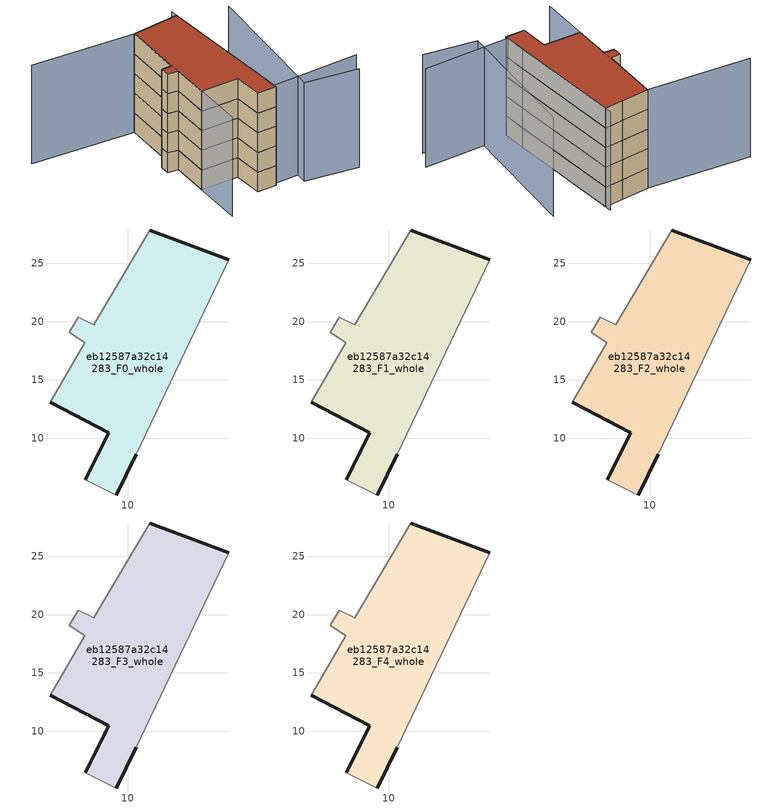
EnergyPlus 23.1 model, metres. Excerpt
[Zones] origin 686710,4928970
eb12587a32c14283_F0_whole
 floor ground (EU_floor_Construction): 10.74,8.61 18.69,25.29 15.94,26.33 11.88,27.86 7.08,19.72 5.75,20.38 5.01,19.11 6.34,18.21 3.34,13.08 8.38,10.46 6.36,6.43 9,5.12 z0
 wall outside (EU_wall_Construction): 11.88,27.86 15.94,26.33 18.69,25.29 / 10.74,8.61 9,5.12 / 6.36,6.43 8.38,10.46 3.34,13.08 z0:3
 wall adiabatic (EU_wall_Construction): 3.34,13.08 6.34,18.21 5.01,19.11 5.75,20.38 7.08,19.72 11.88,27.86 / 18.69,25.29 10.74,8.61 / 9,5.12 6.36,6.43 z0:3
eb12587a32c14283_F1_whole
 floor to eb12587a32c14283_F0_whole (EU_floor_Construction): 10.74,8.61 18.69,25.29 15.94,26.33 11.88,27.86 7.08,19.72 5.75,20.38 5.01,19.11 6.34,18.21 3.34,13.08 8.38,10.46 6.36,6.43 9,5.12 z3
 wall outside (EU_wall_Construction): 11.88,27.86 15.94,26.33 18.69,25.29 / 10.74,8.61 9,5.12 / 6.36,6.43 8.38,10.46 3.34,13.08 z3:6
 wall adiabatic (EU_wall_Construction): 3.34,13.08 6.34,18.21 5.01,19.11 5.75,20.38 7.08,19.72 11.88,27.86 / 18.69,25.29 10.74,8.61 / 9,5.12 6.36,6.43 z3:6
eb12587a32c14283_F2_whole
 floor to eb12587a32c14283_F1_whole (EU_floor_Construction): 10.74,8.61 18.69,25.29 15.94,26.33 11.88,27.86 7.08,19.72 5.75,20.38 5.01,19.11 6.34,18.21 3.34,13.08 8.38,10.46 6.36,6.43 9,5.12 z6
 wall outside (EU_wall_Construction): 11.88,27.86 15.94,26.33 18.69,25.29 / 10.74,8.61 9,5.12 / 6.36,6.43 8.38,10.46 3.34,13.08 z6:9
 wall adiabatic (EU_wall_Construction): 3.34,13.08 6.34,18.21 5.01,19.11 5.75,20.38 7.08,19.72 11.88,27.86 / 18.69,25.29 10.74,8.61 / 9,5.12 6.36,6.43 z6:9
eb12587a32c14283_F3_whole
 floor to eb12587a32c14283_F2_whole (EU_floor_Construction): 10.74,8.61 18.69,25.29 15.94,26.33 11.88,27.86 7.08,19.72 5.75,20.38 5.01,19.11 6.34,18.21 3.34,13.08 8.38,10.46 6.36,6.43 9,5.12 z9
 wall outside (EU_wall_Construction): 11.88,27.86 15.94,26.33 18.69,25.29 / 10.74,8.61 9,5.12 / 6.36,6.43 8.38,10.46 3.34,13.08 z9:12
 wall adiabatic (EU_wall_Construction): 3.34,13.08 6.34,18.21 5.01,19.11 5.75,20.38 7.08,19.72 11.88,27.86 / 18.69,25.29 10.74,8.61 / 9,5.12 6.36,6.43 z9:12
eb12587a32c14283_F4_whole
 floor to eb12587a32c14283_F3_whole (EU_floor_Construction): 10.74,8.61 18.69,25.29 15.94,26.33 11.88,27.86 7.08,19.72 5.75,20.38 5.01,19.11 6.34,18.21 3.34,13.08 8.38,10.46 6.36,6.43 9,5.12 z12
 wall outside (EU_wall_Construction): 11.88,27.86 15.94,26.33 18.69,25.29 / 10.74,8.61 9,5.12 / 6.36,6.43 8.38,10.46 3.34,13.08 z12:15
 wall adiabatic (EU_wall_Construction): 3.34,13.08 6.34,18.21 5.01,19.11 5.75,20.38 7.08,19.72 11.88,27.86 / 18.69,25.29 10.74,8.61 / 9,5.12 6.36,6.43 z12:15
 roof outside (EU_roof_Construction): 18.69,25.29 10.74,8.61 9,5.12 6.36,6.43 8.38,10.46 3.34,13.08 6.34,18.21 5.01,19.11 5.75,20.38 7.08,19.72 11.88,27.86 15.94,26.33 z15
shading: 18.31,-2.19 11.65,2.36 / 11.65,2.36 24.01,20.44 / 21.2,-0.12 9.29,5.56 / 9.29,5.56 19.15,26.26 / -1.58,35.74 11.97,27.8 / 11.97,27.8 -0.57,6.4 z0:15
[Building]
EU S2 Campaign: North Axis=0; Terrain=City; Solar Distribution=FullExterior
[Site:Location]
Bologna: Latitude=44.5; Longitude=11.25; Time Zone=1; Elevation=37
[SizingPeriod:WeatherFileDays]
AnnualSizingPeriod: Begin Month=1; Begin Day of Month=1; End Month=12; End Day of Month=31; Day of Week for Start Day=Monday; Use Weather File Daylight Saving Period=No; Use Weather File Rain and Snow Indicators=No
[MATERIAL]
EU_InternalMass_Material: Roughness=MediumRough; Thickness=0.1; Conductivity=1; Density=1800; Specific Heat=900; Thermal Absorptance=0.9; Solar Absorptance=0.7; Visible Absorptance=0.7
[MATERIAL:NOMASS] Roughness=MediumRough; Thermal Absorptance=0.9; Solar Absorptance=0.7; Visible Absorptance=0.7
Name | Thermal Resistance
EU_wall_NoMass | 0.905828
EU_roof_NoMass | 0.37593
EU_floor_NoMass | 0.67114
[CONSTRUCTION]
EU_wall_Construction: EU_wall_NoMass
EU_roof_Construction: EU_roof_NoMass
EU_floor_Construction: EU_floor_NoMass
EU_InternalMass_Construction: EU_InternalMass_Material
[ZONE] Type=1; Multiplier=1; Ceiling Height=autocalculate; Floor Area=autocalculate; Part of Total Floor Area=Yes
Name | Volume
eb12587a32c14283_F0_whole | 463.059
eb12587a32c14283_F1_whole; eb12587a32c14283_F2_whole; eb12587a32c14283_F3_whole; eb12587a32c14283_F4_whole | 463.058
[INTERNALMASS] Construction=EU_InternalMass_Construction; Surface Area=154.353
Name | Zone or ZoneList
eb12587a32c14283_F0_whole_EU_InternalMass | eb12587a32c14283_F0_whole
eb12587a32c14283_F1_whole_EU_InternalMass | eb12587a32c14283_F1_whole
eb12587a32c14283_F2_whole_EU_InternalMass | eb12587a32c14283_F2_whole
eb12587a32c14283_F3_whole_EU_InternalMass | eb12587a32c14283_F3_whole
eb12587a32c14283_F4_whole_EU_InternalMass | eb12587a32c14283_F4_whole
[OTHEREQUIPMENT] Fuel Type=Electricity; Design Level Calculation Method=Watts/Area; Power per Zone Floor Area=1; Fraction Latent=0; Fraction Radiant=0; Fraction Lost=0; Carbon Dioxide Generation Rate=0; EndUse Subcategory=EU_Step8_InternalGains
Name | Zone or ZoneList or Space or SpaceList | Schedule
EU_Step8_InternalGain_eb12587a32c14283_F0_whole_f000 | eb12587a32c14283_F0_whole | EU_Step8_GainSchedule_eb12587a32c14283_F0_whole_f000
EU_Step8_InternalGain_eb12587a32c14283_F1_whole_f000 | eb12587a32c14283_F1_whole | EU_Step8_GainSchedule_eb12587a32c14283_F1_whole_f000
EU_Step8_InternalGain_eb12587a32c14283_F2_whole_f000 | eb12587a32c14283_F2_whole | EU_Step8_GainSchedule_eb12587a32c14283_F2_whole_f000
EU_Step8_InternalGain_eb12587a32c14283_F3_whole_f000 | eb12587a32c14283_F3_whole | EU_Step8_GainSchedule_eb12587a32c14283_F3_whole_f000
EU_Step8_InternalGain_eb12587a32c14283_F4_whole_f000 | eb12587a32c14283_F4_whole | EU_Step8_GainSchedule_eb12587a32c14283_F4_whole_f000
[ZONEVENTILATION:DESIGNFLOWRATE] Schedule=EU_AlwaysOn; Design Flow Rate Calculation Method=AirChanges/Hour; Air Changes per Hour=0.73129; Ventilation Type=Natural; Fan Pressure Rise=0; Fan Total Efficiency=1; Constant Term Coefficient=1; Temperature Term Coefficient=0; Velocity Term Coefficient=0; Velocity Squared Term Coefficient=0; Minimum Indoor Temperature=-100; Maximum Indoor Temperature=100; Delta Temperature=-100; Minimum Outdoor Temperature=-100; Maximum Outdoor Temperature=100; Maximum Wind Speed=40
Name | Zone or ZoneList or Space or SpaceList
EU_ConstantAir_eb12587a32c14283_F0_whole | eb12587a32c14283_F0_whole
EU_ConstantAir_eb12587a32c14283_F1_whole | eb12587a32c14283_F1_whole
EU_ConstantAir_eb12587a32c14283_F2_whole | eb12587a32c14283_F2_whole
EU_ConstantAir_eb12587a32c14283_F3_whole | eb12587a32c14283_F3_whole
EU_ConstantAir_eb12587a32c14283_F4_whole | eb12587a32c14283_F4_whole
[HVACTEMPLATE:THERMOSTAT] Constant Heating Setpoint=20; Constant Cooling Setpoint=50
EU_HeatOnly_eb12587a32c14283_F0_whole; EU_HeatOnly_eb12587a32c14283_F1_whole; EU_HeatOnly_eb12587a32c14283_F2_whole; EU_HeatOnly_eb12587a32c14283_F3_whole; EU_HeatOnly_eb12587a32c14283_F4_whole
[HVACTEMPLATE:ZONE:IDEALLOADSAIRSYSTEM] System Availability Schedule=EU_AlwaysOn; Maximum Heating Supply Air Temperature=50; Minimum Cooling Supply Air Temperature=13; Maximum Heating Supply Air Humidity Ratio=0.0156; Minimum Cooling Supply Air Humidity Ratio=0.0077; Heating Limit=NoLimit; Cooling Limit=NoLimit; Heating Availability Schedule=EU_AlwaysOn; Cooling Availability Schedule=EU_CoolingOff; Dehumidification Control Type=ConstantSensibleHeatRatio; Cooling Sensible Heat Ratio=0.7; Dehumidification Setpoint=60; Humidification Control Type=None; Humidification Setpoint=30; Outdoor Air Method=None; Outdoor Air Flow Rate per Person=0.00944; Outdoor Air Flow Rate per Zone Floor Area=0; Outdoor Air Flow Rate per Zone=0; Demand Controlled Ventilation Type=None; Outdoor Air Economizer Type=NoEconomizer; Heat Recovery Type=None; Sensible Heat Recovery Effectiveness=0.7; Latent Heat Recovery Effectiveness=0.65
Name | Template Thermostat
eb12587a32c14283_F0_whole | EU_HeatOnly_eb12587a32c14283_F0_whole
eb12587a32c14283_F1_whole | EU_HeatOnly_eb12587a32c14283_F1_whole
eb12587a32c14283_F2_whole | EU_HeatOnly_eb12587a32c14283_F2_whole
eb12587a32c14283_F3_whole | EU_HeatOnly_eb12587a32c14283_F3_whole
eb12587a32c14283_F4_whole | EU_HeatOnly_eb12587a32c14283_F4_whole
[SIZING:ZONE] Zone Cooling Design Supply Air Temperature Input Method=SupplyAirTemperature; Zone Cooling Design Supply Air Temperature=13; Zone Heating Design Supply Air Temperature Input Method=SupplyAirTemperature; Zone Heating Design Supply Air Temperature=50; Zone Cooling Design Supply Air Humidity Ratio=0.008; Zone Heating Design Supply Air Humidity Ratio=0.008; Cooling Design Air Flow Method=DesignDay; Cooling Design Air Flow Rate=0; Cooling Minimum Air Flow per Zone Floor Area=0.000762; Cooling Minimum Air Flow=0; Cooling Minimum Air Flow Fraction=0.2; Heating Design Air Flow Method=DesignDay; Heating Design Air Flow Rate=0; Heating Maximum Air Flow per Zone Floor Area=0.002032; Heating Maximum Air Flow=0.141576; Heating Maximum Air Flow Fraction=0.3; Account for Dedicated Outdoor Air System=No; Dedicated Outdoor Air System Control Strategy=NeutralSupplyAir; Dedicated Outdoor Air Low Setpoint Temperature for Design=autosize; Dedicated Outdoor Air High Setpoint Temperature for Design=autosize; Zone Load Sizing Method=Sensible Load Only No Latent Load; Zone Latent Cooling Design Supply Air Humidity Ratio Input Method=HumidityRatioDifference; Zone Cooling Design Supply Air Humidity Ratio Difference=0.005; Zone Latent Heating Design Supply Air Humidity Ratio Input Method=HumidityRatioDifference; Zone Humidification Design Supply Air Humidity Ratio Difference=0.005
eb12587a32c14283_F0_whole; eb12587a32c14283_F1_whole; eb12587a32c14283_F2_whole; eb12587a32c14283_F3_whole; eb12587a32c14283_F4_whole
[SCHEDULE:CONSTANT]
Name | Hourly Value
EU_AlwaysOn | 1
EU_CoolingOff | 0
[SCHEDULE:FILE] Column Number=1; Rows to Skip at Top=0; Number of Hours of Data=8760; Column Separator=Comma; Interpolate to Timestep=No; Minutes per Item=60; Adjust Schedule for Daylight Savings=Yes
Name | File
EU_Step8_GainSchedule_eb12587a32c14283_F0_whole_f000 | ../../schedules/eb12587a32c14283/eb12587a32c14283_F0_whole_f000_gain.csv
EU_Step8_GainSchedule_eb12587a32c14283_F1_whole_f000 | ../../schedules/eb12587a32c14283/eb12587a32c14283_F1_whole_f000_gain.csv
EU_Step8_GainSchedule_eb12587a32c14283_F2_whole_f000 | ../../schedules/eb12587a32c14283/eb12587a32c14283_F2_whole_f000_gain.csv
EU_Step8_GainSchedule_eb12587a32c14283_F3_whole_f000 | ../../schedules/eb12587a32c14283/eb12587a32c14283_F3_whole_f000_gain.csv
EU_Step8_GainSchedule_eb12587a32c14283_F4_whole_f000 | ../../schedules/eb12587a32c14283/eb12587a32c14283_F4_whole_f000_gain.csv
